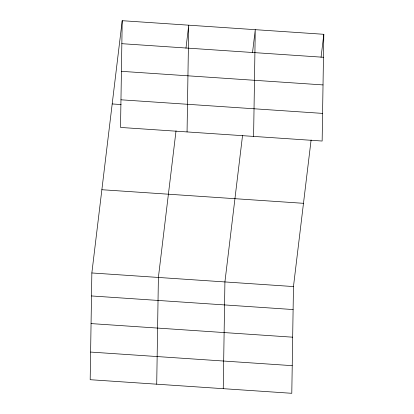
<?xml version="1.0" encoding="UTF-8"?>
<svg xmlns="http://www.w3.org/2000/svg" width="414" height="414" viewBox="0 0 414 414"><rect width="100%" height="100%" fill="white"/><g stroke="black" fill="none" stroke-linecap="round" stroke-linejoin="round"><path stroke-width="0.62" d="M122.208 20.7L120.531 127.44L322.144 141.034L323.82 34.295L122.208 20.7L91.856 272.966L90.18 379.705L291.792 393.3L293.469 286.56L311.105 139.942M156.715 384.192L158.391 277.452L176.028 130.834M187.061 131.926L188.737 25.187L185.964 48.241M223.244 388.679L224.921 281.939L242.563 135.321M253.596 136.413L255.272 29.668L252.499 52.723M321.047 57.344L323.82 34.295M121.845 43.687L323.458 57.277M121.411 71.327L323.024 84.917M120.966 99.8L322.578 113.395M112.194 103.95L121.147 104.551M101.875 189.721L303.483 203.31M91.856 272.966L293.469 286.56M91.499 295.953L293.107 309.548M91.064 323.593L292.672 337.187M90.614 352.071L292.227 365.66"/></g></svg>
